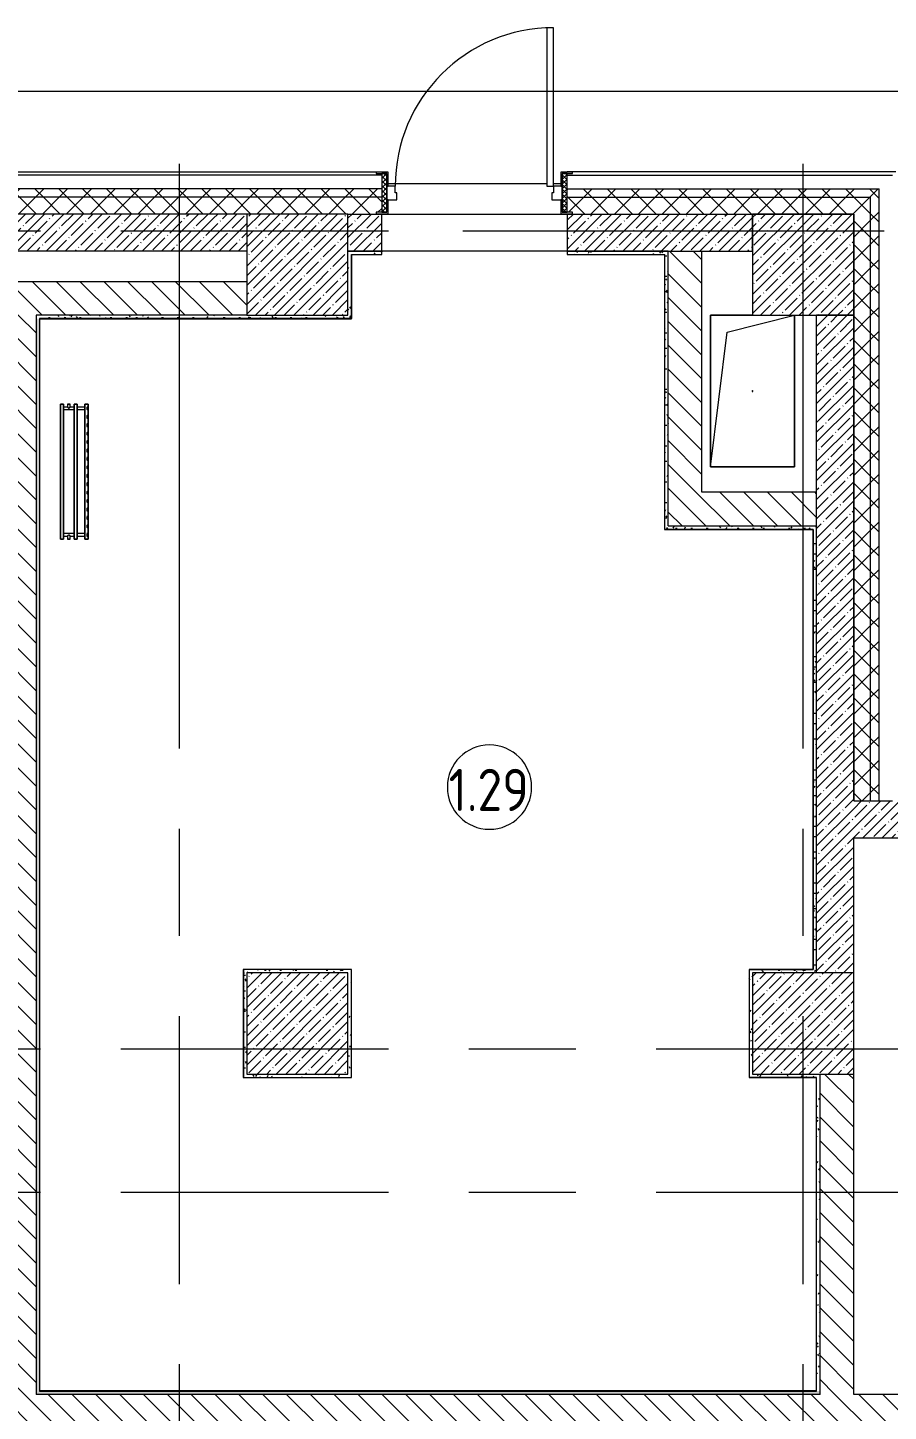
# Model space of a CAD drawing. Header units: millimetres. Extents: x -3724 to 231642, y -8553 to 29017.
# Drawn here: x 28710 to 33815, y 20000 to 28205 of the extents above; entities that cross this region are included whole.
import ezdxf

# ---------------------------------------------------------------- set-up
doc = ezdxf.new("R2010")
doc.units = ezdxf.units.MM
doc.linetypes.add('Осевая', pattern=[3175, 635, -476.25, 1587.5, -476.25])
for name, color, linetype, lineweight in [('A-AREA-IDEN', 7, 'Continuous', 9), ('A-DETL', 7, 'Continuous', 9), ('A-DOOR', 7, 'Continuous', 9), ('A-DOOR-FRAM-2', 7, 'Continuous', 9), ('A-GENM', 7, 'Continuous', 9), ('A-WALL', 7, 'Continuous', 9), ('I-WALL', 7, 'Continuous', 9), ('S-COLS', 7, 'Continuous', 9), ('Оси', 7, 'Continuous', 9), ('Оси-2', 7, 'Осевая', 9)]:
    doc.layers.add(name, color=color, linetype=linetype, lineweight=lineweight)
for name, color, linetype, lineweight, true_color in [('A-DOOR-1', 7, 'Continuous', 9, 0xc0c0c0), ('A-DOOR-FRAM-1', 7, 'Continuous', 9, 0xc0c0c0), ('A-WALL-1', 9, 'Continuous', 9, 0x808080), ('A-WALL-FNSH-1', 9, 'Continuous', 9, 0x808080), ('M-EQPM-1', 7, 'Continuous', 9, 0xb2b2b2)]:
    doc.layers.add(name, color=color, linetype=linetype, lineweight=lineweight, true_color=true_color)
doc.styles.add('GOST Common_1', font='GOST_Common.ttf', dxfattribs={"width": 0.9, "height": 250})
pattern_1 = [(45, (0, 0), (-57.02463, 57.02463), []), (45, (57.025, 0), (-57.02463, 57.02463), [100.806, -20.161, 3.353, -16.808])]
pattern_2 = [(135, (0, 0), (-70.71068, -70.71068), [])]
pattern_3 = [(45, (0, 0), (-70.71068, 70.71068), []), (135, (0, 0), (-70.71068, -70.71068), [])]
pattern_4 = [(0, (0, 0), (121.92, 30.48), [10.058, -81.382, 10.058, -81.382, -487.68]), (0, (0, 0), (121.92, 30.48), [-182.88, 10.058, -172.822, 10.058, -81.382, -213.36]), (0, (0, 0), (121.92, 30.48), [-457.2, 10.058, -50.902, 10.058, -142.342]), (120, (45.72, 15.24), (-87.356454, 90.345817), [10.058, -81.382, 10.058, -81.382, -487.68]), (120, (45.72, 15.24), (-87.356454, 90.345817), [-182.88, 10.058, -172.822, 10.058, -81.382, -213.36]), (120, (45.72, 15.24), (-87.356454, 90.345817), [-457.2, 10.058, -50.902, 10.058, -142.342]), (240, (60.96, 76.2), (-34.563546, -120.825817), [10.058, -81.382, 10.058, -81.382, -487.68]), (240, (60.96, 76.2), (-34.563546, -120.825817), [-182.88, 10.058, -172.822, 10.058, -81.382, -213.36]), (240, (60.96, 76.2), (-34.563546, -120.825817), [-457.2, 10.058, -50.902, 10.058, -142.342])]

# ---------------------------------------------------------------- blocks, each defined once
blk = doc.blocks.new('BSC_Колонна _Прямоугольная - 600х600-V21-План расстановки мебели и оборудования 1 этажа в осях 1-12')
at = {"layer": 'S-COLS'}
h = blk.add_hatch(dxfattribs=at)
h.set_pattern_fill('FP_37', color=256, style=0, pattern_type=2)
h.set_pattern_definition([(45, (-30310, -26800), (-57.02463, 57.02463), []), (45, (-30252.975, -26800), (-57.02463, 57.02463), [100.806, -20.161, 3.353, -16.808])])
h.paths.add_polyline_path([(300, -300), (300, 300), (-300, 300), (-300, -300)])
for p, q in [((300, 300), (-300, 300)), ((-300, 300), (-300, -300)), ((300, -300), (300, 300)), ((-300, -300), (300, -300))]:
    blk.add_line(p, q, dxfattribs=at)
blk = doc.blocks.new('110_Дверь_СКБ_1Ст_Наружная - ДН-2д_л__ Дверь из подвала ЛК _900 мм в свету_ 3300 фрамуга метал-22954314-План расстановки мебели и оборудования 1 этажа в осях 1-12')
at = {"layer": 'A-DOOR'}
h = blk.add_hatch(dxfattribs=at)
h.set_pattern_fill('FP_55', color=256, style=0, pattern_type=2)
h.set_pattern_definition([(135, (1756.41, 179.685), (-14.14214, -14.14214), []), (225, (1756.41, 179.685), (14.14214, -14.14214), [])])
h.paths.add_polyline_path([(542.3, -125), (569.5, -125), (569.5, 105), (539.5, 105), (539.5, -125)])
at = {"layer": 'A-DOOR-FRAM-2'}
h = blk.add_hatch(dxfattribs=at)
h.set_pattern_fill('FP_56', color=256, style=0, pattern_type=2)
h.set_pattern_definition([(45, (-366.384, 179.685), (-14.1421, 14.1421), []), (135, (-366.384, 179.685), (-14.1421, -14.1421), [])])
h.paths.add_polyline_path([(-500.5, -125), (-500.5, 105), (-530.5, 105), (-530.5, -125)])
at = {"layer": 'A-DOOR-1'}
for p, q in [((489.5, 970), (449.5, 970)), ((449.5, 970), (449.5, 30)), ((489.5, 30), (489.5, 970)), ((-492.5, 113), (-562.5, 113)), ((-562.5, 113), (-562.5, 105)), ((-562.5, 105), (-500.5, 105)), ((-500.5, 105), (-500.5, 30)), ((-492.5, 30), (-492.5, 113)), ((601.5, 113), (531.5, 113)), ((531.5, 113), (531.5, 30)), ((539.5, 30), (539.5, 105)), ((539.5, 105), (601.5, 105)), ((601.5, 105), (601.5, 113)), ((-500.5, 30), (-492.5, 30)), ((449.5, 30), (489.5, 30)), ((531.5, 30), (539.5, 30)), ((-492.5, -50), (-500.5, -50)), ((-500.5, -50), (-500.5, -125)), ((-492.5, -133), (-492.5, -50)), ((539.5, -50), (531.5, -50)), ((531.5, -50), (531.5, -133)), ((539.5, -125), (539.5, -50)), ((-562.5, -125), (-562.5, -133)), ((-500.5, -125), (-562.5, -125)), ((-562.5, -133), (-492.5, -133)), ((531.5, -133), (601.5, -133)), ((601.5, -125), (539.5, -125)), ((601.5, -133), (601.5, -125))]:
    blk.add_line(p, q, dxfattribs=at)
blk.add_arc((489.5, 30), 940, 90, 180, dxfattribs=at)
at = {"layer": 'A-DOOR-FRAM-1'}
for p, q in [((-500.5, 105), (-530.5, 105)), ((-530.5, 105), (-530.5, -125)), ((-500.5, -125), (-500.5, 105)), ((569.5, 105), (539.5, 105)), ((539.5, 105), (539.5, -125)), ((569.5, -125), (569.5, 105)), ((-450.5, 30), (-500.5, 30)), ((-500.5, 30), (-500.5, -50)), ((-450.5, -10), (-450.5, 30)), ((489.5, 30), (489.5, -10)), ((539.5, 30), (489.5, 30)), ((539.5, -50), (539.5, 30)), ((-500.5, -50), (-440.5, -50)), ((-440.5, -10), (-450.5, -10)), ((-440.5, -50), (-440.5, -10)), ((489.5, -10), (479.5, -10)), ((479.5, -10), (479.5, -50)), ((479.5, -50), (539.5, -50)), ((-530.5, -125), (-500.5, -125)), ((539.5, -125), (569.5, -125))]:
    blk.add_line(p, q, dxfattribs=at)
blk = doc.blocks.new('BSC_Колонна _Прямоугольная - 600х600-V38-План расстановки мебели и оборудования 1 этажа в осях 1-12')
at = {"layer": 'S-COLS'}
h = blk.add_hatch(dxfattribs=at)
h.set_pattern_fill('FP_57', color=256, style=0, pattern_type=2)
h.set_pattern_definition([(45, (-33310, -22300), (-57.02463, 57.02463), []), (45, (-33252.975, -22300), (-57.02463, 57.02463), [100.806, -20.161, 3.353, -16.808])])
h.paths.add_polyline_path([(300, -300), (300, 300), (-300, 300), (-300, -300), (100, -300)])
for p, q in [((300, 300), (-300, 300)), ((-300, 300), (-300, -300)), ((300, -300), (300, 300)), ((-300, -300), (300, -300))]:
    blk.add_line(p, q, dxfattribs=at)
blk = doc.blocks.new('GM_Отверстие прямоугольное _в плите_ - Отверстие-21772498-План расстановки мебели и оборудования 1 этажа в осях 1-12')
at = {"layer": 'A-GENM'}
for p, q in [((-250, -450), (-250, 450)), ((-250, 450), (0.5, 450)), ((0.5, 450), (-250, 450)), ((-250, 450), (-250, -450)), ((-150, 350), (250, 450)), ((250, 450), (250, -450)), ((250, -450), (250, 450)), ((-250, -450), (-150, 350)), ((250, -450), (-250, -450)), ((-250, -450), (250, -450))]:
    blk.add_line(p, q, dxfattribs=at)
for start, end in [(360, 180), (180, 360)]:
    blk.add_arc((0, 0), 2.5, start, end, dxfattribs=at)
blk = doc.blocks.new('BSC_Колонна _Прямоугольная - 600х600-V67-План расстановки мебели и оборудования 1 этажа в осях 1-12')
at = {"layer": 'S-COLS'}
h = blk.add_hatch(dxfattribs=at)
h.set_pattern_fill('FP_92', color=256, style=0, pattern_type=2)
h.set_pattern_definition([(45, (-30310, -22300), (-57.02463, 57.02463), []), (45, (-30252.975, -22300), (-57.02463, 57.02463), [100.806, -20.161, 3.353, -16.808])])
h.paths.add_polyline_path([(300, -300), (300, 300), (-300, 300), (-300, -300)])
for p, q in [((300, 300), (-300, 300)), ((-300, 300), (-300, -300)), ((300, -300), (300, 300)), ((-300, -300), (300, -300))]:
    blk.add_line(p, q, dxfattribs=at)
blk = doc.blocks.new('radiator_prado_classic_z_tip_30_po exemplyaru - Classic Z Тип 30-500-30677908-План расстановки мебели и оборудования 1 этажа в осях 1-12')
at = {"layer": 'M-EQPM-1'}
for p, q in [((0, 228), (0, 210)), ((800, 228), (0, 228)), ((0, 210), (0, 228)), ((0, 228), (12.5, 228)), ((0, 210), (800, 210)), ((17.5, 210), (0, 210)), ((12.5, 228), (37.5, 228)), ((37.5, 228), (12.5, 228)), ((12.5, 228), (37.5, 228)), ((12.5, 228), (17.5, 223)), ((12.5, 228), (17.5, 223)), ((32.5, 223), (17.5, 223)), ((17.5, 223), (32.5, 223)), ((17.5, 210), (17.5, 164)), ((17.5, 210), (17.5, 164)), ((23.1, 210), (17.5, 210)), ((17.5, 210), (32.5, 210)), ((32.5, 210), (17.5, 210)), ((17.5, 210), (32.5, 210)), ((31.5, 210), (18.5, 210)), ((31.5, 210), (23.1, 210)), ((32.5, 210), (31.5, 210)), ((32.5, 223), (37.5, 228)), ((37.5, 228), (32.5, 223)), ((32.5, 164), (32.5, 210)), ((32.5, 164), (32.5, 210)), ((767.5, 210), (32.5, 210)), ((37.5, 228), (62.5, 228)), ((62.5, 228), (87.5, 228)), ((87.5, 228), (62.5, 228)), ((62.5, 228), (87.5, 228)), ((62.5, 228), (67.5, 223)), ((62.5, 228), (67.5, 223)), ((82.5, 223), (67.5, 223)), ((67.5, 223), (82.5, 223)), ((82.5, 223), (87.5, 228)), ((87.5, 228), (82.5, 223)), ((87.5, 228), (112.5, 228)), ((112.5, 228), (137.5, 228)), ((137.5, 228), (112.5, 228)), ((112.5, 228), (137.5, 228)), ((112.5, 228), (117.5, 223)), ((112.5, 228), (117.5, 223)), ((132.5, 223), (117.5, 223)), ((117.5, 223), (132.5, 223)), ((132.5, 223), (137.5, 228)), ((137.5, 228), (132.5, 223)), ((137.5, 228), (162.5, 228)), ((162.5, 228), (187.5, 228)), ((187.5, 228), (162.5, 228)), ((162.5, 228), (187.5, 228)), ((162.5, 228), (167.5, 223)), ((162.5, 228), (167.5, 223)), ((182.5, 223), (167.5, 223)), ((167.5, 223), (182.5, 223)), ((182.5, 223), (187.5, 228)), ((187.5, 228), (182.5, 223)), ((187.5, 228), (212.5, 228)), ((212.5, 228), (237.5, 228)), ((237.5, 228), (212.5, 228)), ((212.5, 228), (237.5, 228)), ((212.5, 228), (217.5, 223)), ((212.5, 228), (217.5, 223)), ((232.5, 223), (217.5, 223)), ((217.5, 223), (232.5, 223)), ((232.5, 223), (237.5, 228)), ((237.5, 228), (232.5, 223)), ((237.5, 228), (262.5, 228)), ((262.5, 228), (287.5, 228)), ((287.5, 228), (262.5, 228)), ((262.5, 228), (287.5, 228)), ((262.5, 228), (267.5, 223)), ((262.5, 228), (267.5, 223)), ((282.5, 223), (267.5, 223)), ((267.5, 223), (282.5, 223)), ((282.5, 223), (287.5, 228)), ((287.5, 228), (282.5, 223)), ((287.5, 228), (312.5, 228)), ((312.5, 228), (337.5, 228)), ((337.5, 228), (312.5, 228)), ((312.5, 228), (337.5, 228)), ((312.5, 228), (317.5, 223)), ((312.5, 228), (317.5, 223)), ((332.5, 223), (317.5, 223)), ((317.5, 223), (332.5, 223)), ((332.5, 223), (337.5, 228)), ((337.5, 228), (332.5, 223)), ((337.5, 228), (362.5, 228)), ((362.5, 228), (387.5, 228)), ((387.5, 228), (362.5, 228)), ((362.5, 228), (387.5, 228)), ((362.5, 228), (367.5, 223)), ((362.5, 228), (367.5, 223)), ((382.5, 223), (367.5, 223)), ((367.5, 223), (382.5, 223)), ((382.5, 223), (387.5, 228)), ((387.5, 228), (382.5, 223)), ((387.5, 228), (412.5, 228)), ((412.5, 228), (437.5, 228)), ((437.5, 228), (412.5, 228)), ((412.5, 228), (437.5, 228)), ((412.5, 228), (417.5, 223)), ((412.5, 228), (417.5, 223)), ((432.5, 223), (417.5, 223)), ((417.5, 223), (432.5, 223)), ((432.5, 223), (437.5, 228)), ((437.5, 228), (432.5, 223)), ((437.5, 228), (462.5, 228)), ((462.5, 228), (487.5, 228)), ((487.5, 228), (462.5, 228)), ((462.5, 228), (487.5, 228)), ((462.5, 228), (467.5, 223)), ((462.5, 228), (467.5, 223)), ((482.5, 223), (467.5, 223)), ((467.5, 223), (482.5, 223)), ((482.5, 223), (487.5, 228)), ((487.5, 228), (482.5, 223)), ((487.5, 228), (512.5, 228)), ((512.5, 228), (537.5, 228)), ((537.5, 228), (512.5, 228)), ((512.5, 228), (537.5, 228)), ((512.5, 228), (517.5, 223)), ((512.5, 228), (517.5, 223)), ((532.5, 223), (517.5, 223)), ((517.5, 223), (532.5, 223)), ((532.5, 223), (537.5, 228)), ((537.5, 228), (532.5, 223)), ((537.5, 228), (562.5, 228)), ((562.5, 228), (587.5, 228)), ((587.5, 228), (562.5, 228)), ((562.5, 228), (587.5, 228)), ((562.5, 228), (567.5, 223)), ((562.5, 228), (567.5, 223)), ((582.5, 223), (567.5, 223)), ((567.5, 223), (582.5, 223)), ((582.5, 223), (587.5, 228)), ((587.5, 228), (582.5, 223)), ((587.5, 228), (612.5, 228)), ((612.5, 228), (637.5, 228)), ((637.5, 228), (612.5, 228)), ((612.5, 228), (637.5, 228)), ((612.5, 228), (617.5, 223)), ((612.5, 228), (617.5, 223)), ((632.5, 223), (617.5, 223)), ((617.5, 223), (632.5, 223)), ((632.5, 223), (637.5, 228)), ((637.5, 228), (632.5, 223)), ((637.5, 228), (662.5, 228)), ((662.5, 228), (687.5, 228)), ((687.5, 228), (662.5, 228)), ((662.5, 228), (687.5, 228)), ((662.5, 228), (667.5, 223)), ((662.5, 228), (667.5, 223)), ((682.5, 223), (667.5, 223)), ((667.5, 223), (682.5, 223)), ((682.5, 223), (687.5, 228)), ((687.5, 228), (682.5, 223)), ((687.5, 228), (712.5, 228)), ((712.5, 228), (736.5, 228)), ((737.5, 228), (712.5, 228)), ((712.5, 228), (737.5, 228)), ((712.5, 228), (717.5, 223)), ((712.5, 228), (717.5, 223)), ((732.5, 223), (717.5, 223)), ((717.5, 223), (732.5, 223)), ((732.5, 223), (737.5, 228)), ((737.5, 228), (732.5, 223)), ((737.5, 228), (762.5, 228)), ((762.5, 228), (787.5, 228)), ((787.5, 228), (762.5, 228)), ((762.5, 228), (787.5, 228)), ((762.5, 228), (767.5, 223)), ((762.5, 228), (767.5, 223)), ((782.5, 223), (767.5, 223)), ((767.5, 223), (782.5, 223)), ((767.5, 210), (767.5, 164)), ((767.5, 210), (767.5, 164)), ((782.5, 210), (767.5, 210)), ((767.5, 210), (782.5, 210)), ((782.5, 210), (767.5, 210)), ((767.5, 210), (782.5, 210)), ((781.5, 210), (768.5, 210)), ((782.5, 223), (787.5, 228)), ((787.5, 228), (782.5, 223)), ((782.5, 164), (782.5, 210)), ((782.5, 164), (782.5, 210)), ((800, 210), (782.5, 210)), ((787.5, 228), (800, 228)), ((800, 210), (800, 228)), ((800, 228), (800, 210)), ((800, 164), (0, 164)), ((0, 164), (0, 146)), ((0, 146), (0, 164)), ((0, 164), (17.5, 164)), ((0, 146), (800, 146)), ((17.5, 146), (0, 146)), ((17.5, 121.5), (0, 121.5)), ((17.5, 121.5), (0, 121.5)), ((0, 121.5), (0, 121.2)), ((0, 106.5), (0, 121.5)), ((0, 121.2), (0, 106.8)), ((0, 121.2), (0, 120.5)), ((0, 120.5), (0, 121.2)), ((0, 121.2), (0, 121.2)), ((0, 120.5), (0, 119.3)), ((0, 119.3), (0, 120.5)), ((0, 119.3), (0, 117.8)), ((0, 117.8), (0, 119.3)), ((0, 117.8), (0, 115.9)), ((0, 115.9), (0, 117.8)), ((0, 115.9), (0, 114)), ((0, 114), (0, 115.9)), ((0, 114), (0, 112.1)), ((0, 112.1), (0, 114)), ((0, 112.1), (0, 110.2)), ((0, 110.2), (0, 112.1)), ((0, 110.2), (0, 108.7)), ((0, 108.7), (0, 110.2)), ((0, 108.7), (0, 106.8)), ((0, 106.8), (0, 108.7)), ((0, 106.8), (0, 106.5)), ((0, 106.8), (0, 106.8)), ((0, 106.5), (17.5, 106.5)), ((0, 106.5), (17.5, 106.5)), ((21.2, 164), (17.5, 164)), ((17.5, 164), (32.5, 164)), ((32.5, 164), (17.5, 164)), ((17.5, 164), (32.5, 164)), ((17.5, 146), (17.5, 121.5)), ((17.5, 146), (17.5, 121.5)), ((17.5, 146), (17.8, 146)), ((32.5, 146), (17.5, 146)), ((17.5, 146), (32.5, 146)), ((32.5, 146), (17.5, 146)), ((17.5, 106.5), (17.5, 82)), ((17.5, 106.5), (17.5, 82)), ((17.8, 146), (19.7, 146)), ((18.5, 164), (31.5, 164)), ((31.5, 146), (18.5, 146)), ((19.7, 146), (25, 146)), ((23.1, 164), (21.2, 164)), ((25, 164), (23.1, 164)), ((26.9, 164), (25, 164)), ((25, 146), (26.9, 146)), ((28.7, 164), (26.9, 164)), ((26.9, 146), (28.7, 146)), ((30.3, 164), (28.7, 164)), ((28.7, 146), (30.3, 146)), ((31.5, 164), (30.3, 164)), ((30.3, 146), (31.5, 146)), ((32.2, 164), (31.5, 164)), ((31.5, 146), (32.5, 146)), ((32.5, 164), (32.2, 164)), ((32.5, 164), (767.5, 164)), ((32.5, 82), (32.5, 146)), ((32.5, 82), (32.5, 146)), ((767.5, 146), (32.5, 146)), ((782.5, 164), (767.5, 164)), ((767.5, 164), (782.5, 164)), ((780.3, 164), (767.5, 164)), ((767.5, 164), (782.5, 164)), ((767.5, 146), (767.5, 82)), ((767.5, 146), (767.5, 82)), ((767.5, 146), (782.2, 146)), ((782.5, 146), (767.5, 146)), ((767.5, 146), (773.1, 146)), ((782.5, 146), (767.5, 146)), ((768.5, 164), (781.5, 164)), ((781.5, 146), (768.5, 146)), ((773.1, 146), (776.9, 146)), ((776.9, 146), (782.5, 146)), ((782.5, 164), (780.3, 164)), ((782.2, 146), (782.5, 146)), ((782.5, 164), (800, 164)), ((782.5, 121.5), (782.5, 146)), ((782.5, 121.5), (782.5, 146)), ((800, 146), (782.5, 146)), ((800, 121.5), (782.5, 121.5)), ((800, 121.5), (782.5, 121.5)), ((782.5, 82), (782.5, 106.5)), ((782.5, 106.5), (800, 106.5)), ((782.5, 82), (782.5, 106.5)), ((782.5, 106.5), (800, 106.5)), ((800, 146), (800, 164)), ((800, 164), (800, 146)), ((800, 121.5), (800, 106.5)), ((800, 121.2), (800, 121.5)), ((800, 121.5), (800, 121.2)), ((800, 121.2), (800, 121.5)), ((800, 106.8), (800, 121.2)), ((800, 121.2), (800, 106.8)), ((800, 106.8), (800, 121.2)), ((800, 106.5), (800, 106.8)), ((800, 106.8), (800, 106.5)), ((800, 106.5), (800, 106.8)), ((800, 82), (0, 82)), ((0, 82), (0, 64)), ((0, 64), (0, 82)), ((0, 82), (17.5, 82)), ((800, 64), (0, 64)), ((0, 64), (800, 64)), ((23.1, 82), (17.5, 82)), ((17.5, 82), (32.5, 82)), ((32.5, 82), (17.5, 82)), ((17.5, 82), (32.5, 82)), ((18.5, 82), (31.5, 82)), ((25, 82), (23.1, 82)), ((26.9, 82), (25, 82)), ((32.5, 82), (26.9, 82)), ((32.5, 82), (767.5, 82)), ((782.5, 82), (767.5, 82)), ((767.5, 82), (782.5, 82)), ((782.5, 82), (767.5, 82)), ((767.5, 82), (782.5, 82)), ((768.5, 82), (781.5, 82)), ((782.5, 82), (800, 82)), ((800, 64), (800, 82)), ((800, 82), (800, 64))]:
    blk.add_line(p, q, dxfattribs=at)
for points, knots in [([(17.8, 121.2), (17.7, 121.3), (17.7, 121.3), (17.5, 121.5), (17.5, 121.5), (17.5, 121.5)], [0.8571429, 0.8571429, 0.8571429, 0.8571429, 0.8928571, 0.9285714, 1, 1, 1, 1]), ([(17.5, 121.5), (17.5, 121.5), (17.5, 121.5), (17.7, 121.3), (17.7, 121.3), (17.8, 121.2)], [0, 0, 0, 0, 0.0714286, 0.1071429, 0.1428571, 0.1428571, 0.1428571, 0.1428571]), ([(17.5, 121.5), (17.5, 121.5), (17.5, 121.5), (17.7, 121.3), (17.7, 121.3), (17.8, 121.2)], [0, 0, 0, 0, 0.0714286, 0.1071429, 0.1428571, 0.1428571, 0.1428571, 0.1428571]), ([(25, 114), (24.5, 114.5), (23.6, 115.4), (22.4, 116.6), (21.6, 117.4), (21.1, 117.9), (20.8, 118.2), (20.5, 118.5), (20.2, 118.8), (19.8, 119.1), (19.6, 119.4), (19.3, 119.7), (19, 120), (18.7, 120.3), (18.5, 120.5), (18.3, 120.7), (18.1, 120.9), (17.9, 121.1), (17.8, 121.2), (17.7, 121.3), (17.5, 121.5), (17.5, 121.5), (17.5, 121.5)], [0, 0, 0, 0, 0.142857, 0.285714, 0.357143, 0.392857, 0.428571, 0.464286, 0.5, 0.535714, 0.571429, 0.607143, 0.642857, 0.678571, 0.714286, 0.75, 0.785714, 0.821429, 0.857143, 0.892857, 0.928571, 1, 1, 1, 1]), ([(17.5, 106.5), (17.5, 106.5), (17.5, 106.5), (17.7, 106.7), (17.8, 106.8), (17.9, 106.9), (18.1, 107.1), (18.3, 107.3), (18.5, 107.5), (18.7, 107.7), (19, 108), (19.3, 108.3), (19.6, 108.6), (19.8, 108.9), (20.3, 109.3), (20.7, 109.7), (21.1, 110.1), (21.6, 110.6), (22.4, 111.4), (23.6, 112.6), (24.5, 113.5), (25, 114)], [0, 0, 0, 0, 0.071429, 0.107143, 0.142857, 0.178571, 0.214286, 0.25, 0.285714, 0.321429, 0.357143, 0.392857, 0.428571, 0.464286, 0.5, 0.571429, 0.607143, 0.642857, 0.714286, 0.857143, 1, 1, 1, 1]), ([(17.5, 106.5), (17.5, 106.5), (17.5, 106.5), (17.7, 106.7), (17.7, 106.7), (17.8, 106.8)], [0, 0, 0, 0, 0.0714286, 0.1071429, 0.1428571, 0.1428571, 0.1428571, 0.1428571]), ([(17.8, 106.8), (17.7, 106.7), (17.7, 106.7), (17.5, 106.5), (17.5, 106.5), (17.5, 106.5)], [0.8571429, 0.8571429, 0.8571429, 0.8571429, 0.8928571, 0.9285714, 1, 1, 1, 1]), ([(17.8, 106.8), (17.7, 106.7), (17.7, 106.7), (17.5, 106.5), (17.5, 106.5), (17.5, 106.5)], [0.8571429, 0.8571429, 0.8571429, 0.8571429, 0.8928571, 0.9285714, 1, 1, 1, 1]), ([(17.8, 121.2), (17.8, 121.2), (17.9, 121.1), (18.1, 120.9), (18.3, 120.7), (18.5, 120.5), (18.7, 120.3), (19, 120), (19.3, 119.7), (19.6, 119.4), (19.8, 119.1), (20.3, 118.7), (20.7, 118.3), (21.1, 117.9), (21.6, 117.4), (22.4, 116.6), (23.1, 115.9), (23.6, 115.4)], [0.1428571, 0.1428571, 0.1428571, 0.1428571, 0.1785714, 0.2142857, 0.25, 0.2857143, 0.3214286, 0.3571429, 0.3928571, 0.4285714, 0.4642857, 0.5, 0.5714286, 0.6071429, 0.6428571, 0.7142857, 0.8571429, 0.8571429, 0.8571429, 0.8571429]), ([(22.1, 111.1), (21.9, 110.9), (21.6, 110.6), (21.1, 110.1), (20.8, 109.8), (20.5, 109.5), (20.2, 109.2), (19.8, 108.9), (19.6, 108.6), (19.3, 108.3), (19, 108), (18.7, 107.7), (18.5, 107.5), (18.3, 107.3), (18.1, 107.1), (17.9, 106.9), (17.8, 106.8), (17.8, 106.8)], [0.2857143, 0.2857143, 0.2857143, 0.2857143, 0.3571429, 0.3928571, 0.4285714, 0.4642857, 0.5, 0.5357143, 0.5714286, 0.6071429, 0.6428571, 0.6785714, 0.7142857, 0.75, 0.7857143, 0.8214286, 0.8571429, 0.8571429, 0.8571429, 0.8571429]), ([(17.8, 106.8), (17.8, 106.8), (17.9, 106.9), (18.1, 107.1), (18.3, 107.3), (18.5, 107.5), (18.7, 107.7), (19, 108), (19.3, 108.3), (19.6, 108.6), (19.9, 108.8), (20.3, 109.3), (20.6, 109.6), (20.8, 109.8)], [0.1428571, 0.1428571, 0.1428571, 0.1428571, 0.1785714, 0.2142857, 0.25, 0.2857143, 0.3214286, 0.3571429, 0.3928571, 0.4285714, 0.4642857, 0.5, 0.5714286, 0.5714286, 0.5714286, 0.5714286]), ([(19.6, 119.4), (19.7, 119.3), (19.9, 119.2), (20.3, 118.7), (20.6, 118.4), (20.8, 118.2)], [0.4285714, 0.4285714, 0.4285714, 0.4285714, 0.4642857, 0.5, 0.5714286, 0.5714286, 0.5714286, 0.5714286]), ([(22.1, 116.9), (21.9, 117.1), (21.6, 117.4), (21.1, 117.9), (20.9, 118.1), (20.8, 118.2)], [0.2857143, 0.2857143, 0.2857143, 0.2857143, 0.3571429, 0.3928571, 0.4285714, 0.4285714, 0.4285714, 0.4285714]), ([(20.8, 118.2), (20.9, 118.1), (21.1, 117.9), (21.6, 117.4), (21.9, 117.1), (22.1, 116.9)], [0.5714286, 0.5714286, 0.5714286, 0.5714286, 0.6071429, 0.6428571, 0.7142857, 0.7142857, 0.7142857, 0.7142857]), ([(20.8, 109.8), (20.9, 109.9), (21.1, 110.1), (21.6, 110.6), (21.9, 110.9), (22.1, 111.1)], [0.5714286, 0.5714286, 0.5714286, 0.5714286, 0.6071429, 0.6428571, 0.7142857, 0.7142857, 0.7142857, 0.7142857]), ([(22.1, 111.1), (21.9, 110.9), (21.6, 110.6), (21.1, 110.1), (20.9, 109.9), (20.8, 109.8)], [0.2857143, 0.2857143, 0.2857143, 0.2857143, 0.3571429, 0.3928571, 0.4285714, 0.4285714, 0.4285714, 0.4285714]), ([(775, 114), (775.5, 114.5), (776.4, 115.4), (777.6, 116.6), (778.4, 117.4), (778.9, 117.9), (779.2, 118.2), (779.5, 118.5), (779.8, 118.8), (780.1, 119.2), (780.4, 119.4), (780.7, 119.7), (781, 120), (781.3, 120.3), (781.5, 120.5), (781.7, 120.7), (781.9, 120.9), (782.1, 121.1), (782.2, 121.2), (782.3, 121.3), (782.5, 121.5), (782.5, 121.5), (782.5, 121.5)], [0, 0, 0, 0, 0.142857, 0.285714, 0.357143, 0.392857, 0.428571, 0.464286, 0.5, 0.535714, 0.571429, 0.607143, 0.642857, 0.678571, 0.714286, 0.75, 0.785714, 0.821429, 0.857143, 0.892857, 0.928571, 1, 1, 1, 1]), ([(782.5, 106.5), (782.5, 106.5), (782.5, 106.5), (782.3, 106.7), (782.2, 106.8), (782.1, 106.9), (781.9, 107.1), (781.7, 107.3), (781.5, 107.5), (781.3, 107.7), (781, 108), (780.7, 108.3), (780.4, 108.6), (780.1, 108.8), (779.7, 109.3), (779.3, 109.7), (778.9, 110.1), (778.4, 110.6), (777.6, 111.4), (776.4, 112.6), (775.5, 113.5), (775, 114)], [0, 0, 0, 0, 0.071429, 0.107143, 0.142857, 0.178571, 0.214286, 0.25, 0.285714, 0.321429, 0.357143, 0.392857, 0.428571, 0.464286, 0.5, 0.571429, 0.607143, 0.642857, 0.714286, 0.857143, 1, 1, 1, 1]), ([(782.2, 121.2), (782.2, 121.2), (782.1, 121.1), (781.9, 120.9), (781.7, 120.7), (781.5, 120.5), (781.3, 120.3), (781, 120), (780.7, 119.7), (780.4, 119.4), (780.1, 119.2), (779.7, 118.7), (779.3, 118.3), (778.9, 117.9), (778.4, 117.4), (777.6, 116.6), (776.9, 115.9), (776.4, 115.4)], [0.1428571, 0.1428571, 0.1428571, 0.1428571, 0.1785714, 0.2142857, 0.25, 0.2857143, 0.3214286, 0.3571429, 0.3928571, 0.4285714, 0.4642857, 0.5, 0.5714286, 0.6071429, 0.6428571, 0.7142857, 0.8571429, 0.8571429, 0.8571429, 0.8571429]), ([(782.2, 121.2), (782.2, 121.2), (782.1, 121.1), (781.9, 120.9), (781.7, 120.7), (781.5, 120.5), (781.3, 120.3), (781, 120), (780.7, 119.7), (780.4, 119.4), (780.1, 119.2), (779.7, 118.7), (779.3, 118.3), (778.9, 117.9), (778.4, 117.4), (777.6, 116.6), (776.9, 115.9), (776.4, 115.4)], [0.1428571, 0.1428571, 0.1428571, 0.1428571, 0.1785714, 0.2142857, 0.25, 0.2857143, 0.3214286, 0.3571429, 0.3928571, 0.4285714, 0.4642857, 0.5, 0.5714286, 0.6071429, 0.6428571, 0.7142857, 0.8571429, 0.8571429, 0.8571429, 0.8571429]), ([(776.4, 115.4), (776.9, 115.9), (777.6, 116.6), (778.4, 117.4), (778.9, 117.9), (779.2, 118.2), (779.5, 118.5), (779.8, 118.8), (780.1, 119.2), (780.4, 119.4), (780.7, 119.7), (781, 120), (781.3, 120.3), (781.5, 120.5), (781.7, 120.7), (781.9, 120.9), (782.1, 121.1), (782.2, 121.2), (782.2, 121.2)], [0.1428571, 0.1428571, 0.1428571, 0.1428571, 0.2857143, 0.3571429, 0.3928571, 0.4285714, 0.4642857, 0.5, 0.5357143, 0.5714286, 0.6071429, 0.6428571, 0.6785714, 0.7142857, 0.75, 0.7857143, 0.8214286, 0.8571429, 0.8571429, 0.8571429, 0.8571429]), ([(777.9, 111.1), (778.1, 110.9), (778.4, 110.6), (778.9, 110.1), (779.2, 109.8), (779.5, 109.5), (779.8, 109.2), (780.1, 108.8), (780.4, 108.6), (780.7, 108.3), (781, 108), (781.3, 107.7), (781.5, 107.5), (781.7, 107.3), (781.9, 107.1), (782.1, 106.9), (782.2, 106.8), (782.2, 106.8)], [0.2857143, 0.2857143, 0.2857143, 0.2857143, 0.3571429, 0.3928571, 0.4285714, 0.4642857, 0.5, 0.5357143, 0.5714286, 0.6071429, 0.6428571, 0.6785714, 0.7142857, 0.75, 0.7857143, 0.8214286, 0.8571429, 0.8571429, 0.8571429, 0.8571429]), ([(777.9, 111.1), (778.1, 110.9), (778.4, 110.6), (778.9, 110.1), (779.2, 109.8), (779.5, 109.5), (779.8, 109.2), (780.1, 108.8), (780.4, 108.6), (780.7, 108.3), (781, 108), (781.3, 107.7), (781.5, 107.5), (781.7, 107.3), (781.9, 107.1), (782.1, 106.9), (782.2, 106.8), (782.2, 106.8)], [0.2857143, 0.2857143, 0.2857143, 0.2857143, 0.3571429, 0.3928571, 0.4285714, 0.4642857, 0.5, 0.5357143, 0.5714286, 0.6071429, 0.6428571, 0.6785714, 0.7142857, 0.75, 0.7857143, 0.8214286, 0.8571429, 0.8571429, 0.8571429, 0.8571429]), ([(782.2, 106.8), (782.2, 106.8), (782.1, 106.9), (781.9, 107.1), (781.7, 107.3), (781.5, 107.5), (781.3, 107.7), (781, 108), (780.7, 108.3), (780.4, 108.6), (780.1, 108.8), (779.7, 109.3), (779.3, 109.7), (778.9, 110.1), (778.4, 110.6), (778.1, 110.9), (777.9, 111.1)], [0.1428571, 0.1428571, 0.1428571, 0.1428571, 0.1785714, 0.2142857, 0.25, 0.2857143, 0.3214286, 0.3571429, 0.3928571, 0.4285714, 0.4642857, 0.5, 0.5714286, 0.6071429, 0.6428571, 0.7142857, 0.7142857, 0.7142857, 0.7142857]), ([(782.5, 121.5), (782.5, 121.5), (782.5, 121.5), (782.3, 121.3), (782.3, 121.3), (782.2, 121.2)], [0, 0, 0, 0, 0.0714286, 0.1071429, 0.1428571, 0.1428571, 0.1428571, 0.1428571]), ([(782.5, 121.5), (782.5, 121.5), (782.5, 121.5), (782.3, 121.3), (782.3, 121.3), (782.2, 121.2)], [0, 0, 0, 0, 0.0714286, 0.1071429, 0.1428571, 0.1428571, 0.1428571, 0.1428571]), ([(782.2, 121.2), (782.3, 121.3), (782.3, 121.3), (782.5, 121.5), (782.5, 121.5), (782.5, 121.5)], [0.8571429, 0.8571429, 0.8571429, 0.8571429, 0.8928571, 0.9285714, 1, 1, 1, 1]), ([(782.2, 106.8), (782.3, 106.7), (782.3, 106.7), (782.5, 106.5), (782.5, 106.5), (782.5, 106.5)], [0.8571429, 0.8571429, 0.8571429, 0.8571429, 0.8928571, 0.9285714, 1, 1, 1, 1]), ([(782.2, 106.8), (782.3, 106.7), (782.3, 106.7), (782.5, 106.5), (782.5, 106.5), (782.5, 106.5)], [0.8571429, 0.8571429, 0.8571429, 0.8571429, 0.8928571, 0.9285714, 1, 1, 1, 1]), ([(782.5, 106.5), (782.5, 106.5), (782.5, 106.5), (782.3, 106.7), (782.3, 106.7), (782.2, 106.8)], [0, 0, 0, 0, 0.0714286, 0.1071429, 0.1428571, 0.1428571, 0.1428571, 0.1428571])]:
    blk.add_open_spline(points, degree=3, knots=knots, dxfattribs=at)
for points in [[(20.8, 118.2), (20.7, 118.3), (20.5, 118.5), (20.2, 118.8), (19.9, 119.2), (19.6, 119.4), (19.3, 119.7), (19, 120), (18.7, 120.3), (18.5, 120.5), (18.3, 120.7), (18.1, 120.9), (17.9, 121.1), (17.8, 121.2), (17.8, 121.2)], [(17.8, 121.2), (17.8, 121.2), (17.9, 121.1), (18.1, 120.9), (18.3, 120.7), (18.5, 120.5), (18.7, 120.3), (19, 120), (19.3, 119.7), (19.5, 119.5), (19.6, 119.4)], [(20.8, 109.8), (20.7, 109.7), (20.5, 109.5), (20.2, 109.2), (19.9, 108.8), (19.6, 108.6), (19.3, 108.3), (19, 108), (18.7, 107.7), (18.5, 107.5), (18.3, 107.3), (18.1, 107.1), (17.9, 106.9), (17.8, 106.8), (17.8, 106.8)], [(23.6, 115.4), (23.1, 115.9), (22.6, 116.4), (22.1, 116.9)], [(22.1, 116.9), (22.6, 116.4), (23.1, 115.9), (23.6, 115.4)], [(25, 114), (24.5, 113.5), (23.6, 112.6), (22.6, 111.6), (22.1, 111.1)], [(22.1, 111.1), (22.6, 111.6), (23.1, 112.1), (23.6, 112.6)], [(23.6, 112.6), (23.1, 112.1), (22.6, 111.6), (22.1, 111.1)], [(25, 114), (24.5, 114.5), (24, 115), (23.6, 115.4)], [(23.6, 115.4), (24, 115), (24.5, 114.5), (25, 114)], [(23.6, 115.4), (24, 115), (24.5, 114.5), (25, 114)], [(23.6, 112.6), (24, 113), (24.5, 113.5), (25, 114)], [(25, 114), (24.5, 113.5), (24, 113), (23.6, 112.6)], [(776.4, 115.4), (776, 115), (775.5, 114.5), (775, 114)], [(776.4, 115.4), (776, 115), (775.5, 114.5), (775, 114)], [(775, 114), (775.5, 114.5), (776, 115), (776.4, 115.4)], [(775, 114), (775.5, 113.5), (776.4, 112.6), (777.4, 111.6), (777.9, 111.1)], [(775, 114), (775.5, 113.5), (776.4, 112.6), (777.4, 111.6), (777.9, 111.1)], [(777.9, 111.1), (777.4, 111.6), (776.4, 112.6), (775.5, 113.5), (775, 114)]]:
    blk.add_open_spline(points, degree=3, dxfattribs=at)
blk = doc.blocks.new('BSC_Колонна _Прямоугольная - 600х600-V159-План расстановки мебели и оборудования 1 этажа в осях 1-12')
at = {"layer": 'S-COLS'}
for p, q in [((300, 300), (-300, 300)), ((-300, 300), (-300, -300)), ((300, -300), (300, 300)), ((-300, -300), (300, -300))]:
    blk.add_line(p, q, dxfattribs=at)
blk = doc.blocks.new('Марка_Помещения - Номер-25198446-План расстановки мебели и оборудования 1 этажа в осях 1-12')
at = {"layer": 'A-AREA-IDEN'}
for start, end in [(360, 180), (180, 360)]:
    blk.add_arc((0, 0), 2.5, start, end, dxfattribs=at)

msp = doc.modelspace()

# ---------------------------------------------------------------- hatches: boundary and pattern name
at = {"layer": 'A-WALL'}
h = msp.add_hatch(dxfattribs=at)
h.set_pattern_fill('FP_6', color=256, style=0, pattern_type=2)
h.set_pattern_definition(pattern_3)
h.paths.add_polyline_path([(30810, 27200), (30810, 27250), (28560, 27250), (28560, 27200), (30610, 27200)])
h.paths.add_polyline_path([(33710, 27200), (33760, 27200), (33760, 27250), (31910, 27250), (31910, 27200), (33665.5, 27200)])
h = msp.add_hatch(dxfattribs=at)
h.set_pattern_fill('FP_6', color=256, style=0, pattern_type=2)
h.set_pattern_definition(pattern_3)
h.paths.add_polyline_path([(33665.5, 27100), (33710, 27100), (33710, 27200), (31910, 27200), (31910, 27110), (31942, 27110), (31942, 27102), (31910, 27102), (31910, 27100), (33628.6, 27100)])
h.paths.add_polyline_path([(28628.2, 27100), (30810, 27100), (30810, 27102), (30778, 27102), (30778, 27110), (30810, 27110), (30810, 27200), (28560, 27200), (28560, 27100)])
h = msp.add_hatch(dxfattribs=at)
h.set_pattern_fill('FP_6', color=256, style=0, pattern_type=2)
h.set_pattern_definition(pattern_3)
h.paths.add_polyline_path([(33760, 23620), (33760, 27200), (33710, 27200), (33710, 23620)])
h = msp.add_hatch(dxfattribs=at)
h.set_pattern_fill('FP_6', color=256, style=0, pattern_type=2)
h.set_pattern_definition(pattern_3)
h.paths.add_polyline_path([(33628.6, 23620), (33710, 23620), (33710, 27100), (33610, 27100), (33610.3, 23620)])
at = {"layer": 'I-WALL'}
h = msp.add_hatch(dxfattribs=at)
h.set_pattern_fill('FP_1', color=256, style=0, pattern_type=2)
h.set_pattern_definition(pattern_1)
h.paths.add_polyline_path([(28560, 26880), (29810, 26880), (29810, 27100), (28560, 27100), (28560, 27044.4)])
h = msp.add_hatch(dxfattribs=at)
h.set_pattern_fill('FP_1', color=256, style=0, pattern_type=2)
h.set_pattern_definition(pattern_1)
h.paths.add_polyline_path([(33010, 26880), (33010, 27100), (31910, 27100), (31910, 26880), (32759.5, 26880)])
h.paths.add_polyline_path([(29810, 26880), (30010, 26880), (30010, 27100), (29810, 27100), (29810, 27075.3)])
h.paths.add_polyline_path([(30610, 26880), (30810, 26880), (30810, 27100), (30610, 27100), (30610, 27036)])
h = msp.add_hatch(dxfattribs=at)
h.set_pattern_fill('FP_103', color=256, style=0, pattern_type=2)
h.set_pattern_definition(pattern_4)
h.paths.add_polyline_path([(30630, 26480), (30630, 26880), (30610, 26880), (30610, 26480)])
h = msp.add_hatch(dxfattribs=at)
h.set_pattern_fill('FP_103', color=256, style=0, pattern_type=2)
h.set_pattern_definition(pattern_4)
h.paths.add_polyline_path([(32476.5, 26860), (32489.5, 26860), (32489.5, 26880), (31910, 26880), (31910, 26860), (32378.5, 26860)])
h.paths.add_polyline_path([(30810, 26860), (30810, 26880), (30630, 26880), (30630, 26860), (30643, 26860)])
h = msp.add_hatch(dxfattribs=at)
h.set_pattern_fill('FP_103', color=256, style=0, pattern_type=2)
h.set_pattern_definition(pattern_4)
h.paths.add_polyline_path([(32509.5, 25250), (32509.5, 26880), (32489.5, 26880), (32489.5, 25250)])
h = msp.add_hatch(dxfattribs=at)
h.set_pattern_fill('FP_16', color=256, style=0, pattern_type=2)
h.set_pattern_definition(pattern_2)
h.paths.add_polyline_path([(32709.5, 25450), (32709.5, 26880), (32509.5, 26880), (32509.5, 25450)])
h = msp.add_hatch(dxfattribs=at)
h.set_pattern_fill('FP_16', color=256, style=0, pattern_type=2)
h.set_pattern_definition(pattern_2)
h.paths.add_polyline_path([(28560, 26500), (30010, 26500), (30010, 26700), (28560, 26700), (28560, 26501)])
h = msp.add_hatch(dxfattribs=at)
h.set_pattern_fill('FP_16', color=256, style=0, pattern_type=2)
h.set_pattern_definition(pattern_2)
h.paths.add_polyline_path([(28628.2, 15200), (28760, 15200), (28760, 26500), (28560, 26500), (28560, 15200)])
h = msp.add_hatch(dxfattribs=at)
h.set_pattern_fill('FP_103', color=256, style=0, pattern_type=2)
h.set_pattern_definition(pattern_4)
h.paths.add_polyline_path([(28760, 26480), (30610, 26480), (30610, 26500), (28760, 26500)])
h = msp.add_hatch(dxfattribs=at)
h.set_pattern_fill('FP_103', color=256, style=0, pattern_type=2)
h.set_pattern_definition(pattern_4)
h.paths.add_polyline_path([(28780, 20100), (28780, 26480), (28760, 26480), (28760, 20100), (28768.5, 20100)])
h = msp.add_hatch(dxfattribs=at)
h.set_pattern_fill('FP_1', color=256, style=0, pattern_type=2)
h.set_pattern_definition(pattern_1)
h.paths.add_polyline_path([(33390, 22600), (33610, 22600), (33610, 26500), (33390, 26500), (33390, 23619.7)])
h = msp.add_hatch(dxfattribs=at)
h.set_pattern_fill('FP_16', color=256, style=0, pattern_type=2)
h.set_pattern_definition(pattern_2)
h.paths.add_polyline_path([(32759.5, 25250), (33390, 25250), (33390, 25450), (32509.5, 25450), (32509.5, 25250), (32709.5, 25250)])
h = msp.add_hatch(dxfattribs=at)
h.set_pattern_fill('FP_103', color=256, style=0, pattern_type=2)
h.set_pattern_definition(pattern_4)
h.paths.add_polyline_path([(33369, 25230), (33370, 25230), (33369, 25250), (32489.5, 25250), (32489.5, 25230), (32709.5, 25230)])
h = msp.add_hatch(dxfattribs=at)
h.set_pattern_fill('FP_103', color=256, style=0, pattern_type=2)
h.set_pattern_definition(pattern_4)
h.paths.add_polyline_path([(33370, 22620), (33390, 22620), (33390, 25250), (33370, 25250), (33370, 22621)])
h = msp.add_hatch(dxfattribs=at)
h.set_pattern_fill('FP_1', color=256, style=0, pattern_type=2)
h.set_pattern_definition(pattern_1)
h.paths.add_polyline_path([(33610, 23400), (34540, 23400), (34540, 23620), (33610, 23619.7)])
h.paths.add_polyline_path([(38290.2, 23400), (38290.2, 23620), (37640, 23619.7), (37640, 23400), (38270, 23400)])
h = msp.add_hatch(dxfattribs=at)
h.set_pattern_fill('FP_103', color=256, style=0, pattern_type=2)
h.set_pattern_definition(pattern_4)
h.paths.add_polyline_path([(29990, 22600), (30610, 22600), (30610, 22620), (29990, 22620)])
h = msp.add_hatch(dxfattribs=at)
h.set_pattern_fill('FP_103', color=256, style=0, pattern_type=2)
h.set_pattern_definition(pattern_4)
h.paths.add_polyline_path([(29990, 21980), (30010, 21980), (30010, 22600), (29990, 22600), (29990, 22000)])
h = msp.add_hatch(dxfattribs=at)
h.set_pattern_fill('FP_103', color=256, style=0, pattern_type=2)
h.set_pattern_definition(pattern_4)
h.paths.add_polyline_path([(30610, 22000), (30630, 22000.7), (30630, 22620), (30610, 22620), (30610, 22600)])
h = msp.add_hatch(dxfattribs=at)
h.set_pattern_fill('FP_103', color=256, style=0, pattern_type=2)
h.set_pattern_definition(pattern_4)
h.paths.add_polyline_path([(33010, 22000), (33010, 22620), (32990, 22620), (32990, 22000)])
h = msp.add_hatch(dxfattribs=at)
h.set_pattern_fill('FP_103', color=256, style=0, pattern_type=2)
h.set_pattern_definition(pattern_4)
h.paths.add_polyline_path([(33010, 22600), (33390, 22600), (33390, 22620), (33010, 22620)])
h = msp.add_hatch(dxfattribs=at)
h.set_pattern_fill('FP_103', color=256, style=0, pattern_type=2)
h.set_pattern_definition(pattern_4)
h.paths.add_polyline_path([(30630, 21980), (30630, 22000), (30010, 22000), (30010, 21980), (30610, 21980)])
h = msp.add_hatch(dxfattribs=at)
h.set_pattern_fill('FP_103', color=256, style=0, pattern_type=2)
h.set_pattern_definition(pattern_4)
h.paths.add_polyline_path([(33389, 21980), (33390, 21980), (33389, 22000), (32990, 22000), (32990, 21980), (33010, 21980)])
h = msp.add_hatch(dxfattribs=at)
h.set_pattern_fill('FP_103', color=256, style=0, pattern_type=2)
h.set_pattern_definition(pattern_4)
h.paths.add_polyline_path([(33410, 20120), (33410, 22000), (33390, 22000), (33390, 20120)])
h = msp.add_hatch(dxfattribs=at)
h.set_pattern_fill('FP_16', color=256, style=0, pattern_type=2)
h.set_pattern_definition(pattern_2)
h.paths.add_polyline_path([(33610, 20100), (33610, 22000), (33410, 22000), (33410, 20100)])
h = msp.add_hatch(dxfattribs=at)
h.set_pattern_fill('FP_103', color=256, style=0, pattern_type=2)
h.set_pattern_definition(pattern_4)
h.paths.add_polyline_path([(33410, 20100), (33410, 20120), (28780, 20120), (28780, 20100), (31128.4, 20100)])
h = msp.add_hatch(dxfattribs=at)
h.set_pattern_fill('FP_16', color=256, style=0, pattern_type=2)
h.set_pattern_definition(pattern_2)
h.paths.add_polyline_path([(33628.6, 19900), (34010, 19900), (34010, 20100), (28760, 20100), (28760, 19900), (31128.4, 19900)])
at = {"layer": 'S-COLS'}
h = msp.add_hatch(dxfattribs=at)
h.set_pattern_fill('FP_1', color=256, style=0, pattern_type=2)
h.set_pattern_definition(pattern_1)
h.paths.add_polyline_path([(33010, 26500), (33610, 26500), (33610, 27100), (33010, 27100)])

# ---------------------------------------------------------------- linework, layer by layer
at = {"layer": 'A-DETL'}
msp.add_line((34130, 27827.2), (13710, 27827.2), dxfattribs=at)
at = {"layer": 'A-WALL'}
for p, q in [((30810, 27330), (19610.3, 27330)), ((31910, 27330), (33840, 27330)), ((30810, 27250), (19610.3, 27250)), ((30848, 27280), (31790, 27280)), ((31830, 27280), (31872, 27280)), ((31910, 27250), (33760, 27250)), ((33760, 23620), (33760, 27250)), ((30810, 27200), (19610.3, 27200)), ((31910, 27200), (33710, 27200)), ((33710, 23620), (33710, 27200)), ((30610, 27100), (33610, 27100)), ((30630, 26860), (30810, 26860)), ((30630, 26860), (30630, 26480)), ((31910, 26860), (32489.5, 26860)), ((32489.5, 25230), (32489.5, 26860)), ((30610, 26480), (28780, 26480)), ((28780, 26480), (28780, 20120)), ((33370, 25230), (32489.5, 25230)), ((33370, 22620), (33370, 25230)), ((33610, 23620), (33840, 23620)), ((33010, 22620), (33370, 22620)), ((33390, 20120), (33390, 21980))]:
    msp.add_line(p, q, dxfattribs=at)
at = {"layer": 'A-WALL-1'}
for p, q in [((30010, 27100), (26410, 27100)), ((30810, 26880), (30810, 27102)), ((31910, 27102), (31910, 26880)), ((33010, 26880), (33010, 27100)), ((33610, 27100), (33610, 23620)), ((30010, 26880), (28560, 26880)), ((30610, 26880), (30810, 26880)), ((30810, 26880), (30610, 26880)), ((30810, 26860), (30810, 26880)), ((31910, 26880), (33010, 26880)), ((32509.5, 26880), (31910, 26880)), ((31910, 26880), (31910, 26860)), ((32509.5, 25250), (32509.5, 26880)), ((32709.5, 25450), (32709.5, 26880)), ((26410, 26700), (30010, 26700)), ((28760, 26500), (28760, 20100)), ((30010, 26500), (28760, 26500)), ((33610, 26500), (33390, 26500)), ((33390, 22600), (33390, 26500)), ((33610, 23620), (33610, 26500)), ((33390, 25450), (32709.5, 25450)), ((32509.5, 25250), (33390, 25250)), ((33610, 22600), (33610, 23400)), ((33610, 23400), (34560, 23400)), ((30630, 22620), (29990, 22620)), ((29990, 22620), (29990, 21980)), ((30630, 21980), (30630, 22620)), ((32990, 22620), (32990, 21980)), ((33410, 20100), (33410, 22000)), ((33610, 20100), (33610, 22000)), ((29990, 21980), (30630, 21980)), ((33389, 21980), (33390, 21980)), ((28781, 20120), (28780, 20120)), ((33410, 20100), (28760, 20100)), ((34010, 20100), (33610, 20100))]:
    msp.add_line(p, q, dxfattribs=at)
at = {"layer": 'A-WALL-FNSH-1'}
for p, q in [((19610.3, 27350), (30810, 27350)), ((30810, 27350), (30810, 27348)), ((33860, 27350), (31910, 27350)), ((31910, 27350), (31910, 27348)), ((30631, 26859), (30810, 26859)), ((30631, 26479), (30631, 26859)), ((30810, 26859), (30810, 26860)), ((31910, 26860), (31910, 26859)), ((31910, 26859), (32488.5, 26859)), ((32488.5, 26859), (32488.5, 25229)), ((28781, 26479), (30631, 26479)), ((28781, 26479), (28781, 20120)), ((30630, 26480), (30610, 26480)), ((32488.5, 25229), (33369, 25229)), ((33369, 25229), (33369, 22621)), ((30631, 22621), (29989, 22621)), ((29989, 22621), (29989, 21979)), ((30631, 21979), (30631, 22621)), ((32989, 22621), (32989, 21979)), ((33369, 22621), (32989, 22621)), ((32990, 22620), (33010, 22620)), ((29989, 21979), (30631, 21979)), ((32989, 21979), (33389, 21979)), ((33389, 21980), (32990, 21980)), ((33389, 20121), (33389, 21980)), ((33389, 20121), (28781, 20121)), ((28781, 20120), (33390, 20120))]:
    msp.add_line(p, q, dxfattribs=at)
at = {"layer": 'I-WALL'}
for p, q in [((30810, 27100), (31910, 27100)), ((31910, 26880), (30810, 26880))]:
    msp.add_line(p, q, dxfattribs=at)
at = {"layer": 'S-COLS'}
for p, q in [((33610, 27100), (33010, 27100)), ((33010, 27100), (33010, 26500)), ((33610, 26500), (33610, 27100)), ((33010, 26500), (33610, 26500))]:
    msp.add_line(p, q, dxfattribs=at)
at = {"layer": 'Оси'}
for p, q in [((29610, 24898.1), (29610, 27398.1)), ((33310, 24898.1), (33310, 27398.1)), ((31290.5, 27000), (33790.5, 27000))]:
    msp.add_line(p, q, dxfattribs=at)
at = {"layer": 'Оси-2'}
for p, q in [((-423.7, 27000), (31290.5, 27000)), ((29610, 593.7), (29610, 24898.1)), ((33310, 593.7), (33310, 24898.1)), ((-423.7, 22150), (35770, 22150)), ((-423.7, 21300), (35770, 21300))]:
    msp.add_line(p, q, dxfattribs=at)

# ---------------------------------------------------------------- block references
at = {"layer": 'A-AREA-IDEN', "xscale": 99.99999999999993, "yscale": 99.99999999999993, "zscale": 99.99999999999993}
msp.add_blockref('Марка_Помещения - Номер-25198446-План расстановки мебели и оборудования 1 этажа в осях 1-12', (31449.4, 23701.4), dxfattribs=at)
at = {"layer": 'A-DOOR-1'}
msp.add_blockref('110_Дверь_СКБ_1Ст_Наружная - ДН-2д_л__ Дверь из подвала ЛК _900 мм в свету_ 3300 фрамуга метал-22954314-План расстановки мебели и оборудования 1 этажа в осях 1-12', (31340.5, 27235), dxfattribs=at)
at = {"layer": 'A-GENM'}
msp.add_blockref('GM_Отверстие прямоугольное _в плите_ - Отверстие-21772498-План расстановки мебели и оборудования 1 этажа в осях 1-12', (33009.5, 26050), dxfattribs=at)
at = {"layer": 'M-EQPM-1', "rotation": 269.9999999999996}
msp.add_blockref('radiator_prado_classic_z_tip_30_po exemplyaru - Classic Z Тип 30-500-30677908-План расстановки мебели и оборудования 1 этажа в осях 1-12', (28840, 25972.8), dxfattribs=at)
at = {"layer": 'S-COLS'}
for name, p in [('BSC_Колонна _Прямоугольная - 600х600-V21-План расстановки мебели и оборудования 1 этажа в осях 1-12', (30310, 26800)), ('BSC_Колонна _Прямоугольная - 600х600-V67-План расстановки мебели и оборудования 1 этажа в осях 1-12', (30310, 22300)), ('BSC_Колонна _Прямоугольная - 600х600-V159-План расстановки мебели и оборудования 1 этажа в осях 1-12', (30310, 22300)), ('BSC_Колонна _Прямоугольная - 600х600-V38-План расстановки мебели и оборудования 1 этажа в осях 1-12', (33310, 22300))]:
    msp.add_blockref(name, p, dxfattribs=at)

# ---------------------------------------------------------------- texts
at = {"layer": 'A-AREA-IDEN', "insert": (31207.5, 23810), "char_height": 250, "width": 606.076, "attachment_point": 1, "style": 'GOST Common_1'}
msp.add_mtext('1.29', dxfattribs=at)

doc.saveas('drawing.dxf')
